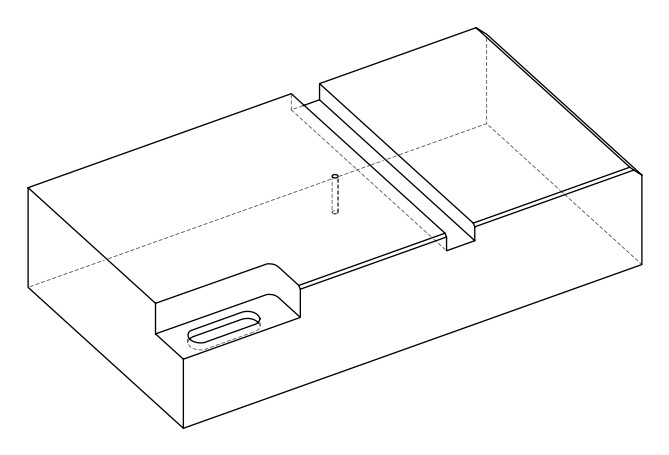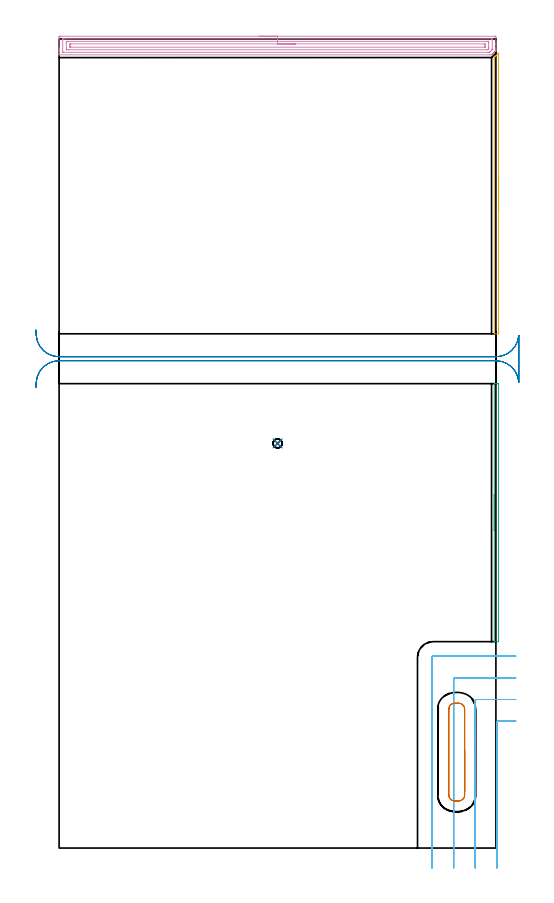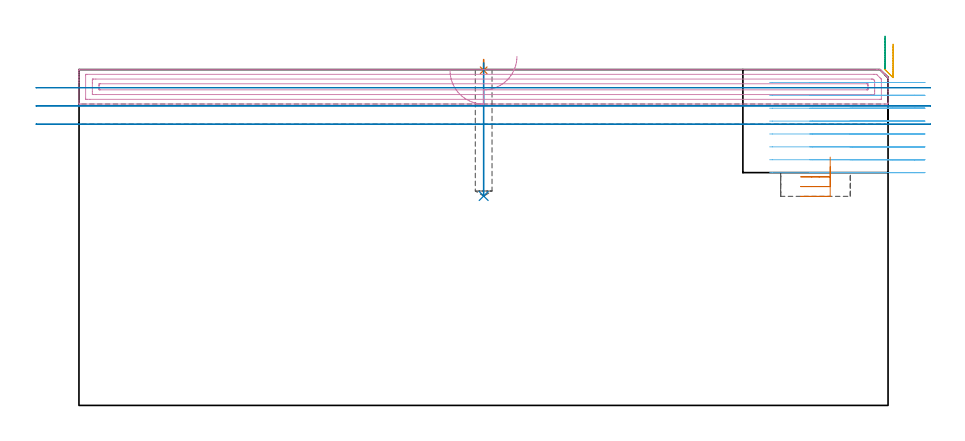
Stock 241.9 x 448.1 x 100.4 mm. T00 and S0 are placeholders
(PLAN: 8 operations, 5 tool changes, 24.5 min)
(1 SPOT_DRILL | STEP1POCKET | NXT0321_9005460120000 | 0.03 min | 0 mm3)
(2 DRILL_BLIND_HOLE_INTO_CENTER | STEP1POCKET | UGT0301_445 | 0.16 min | 704 mm3)
(3 AREA_MILL | FG_CHAMFER_SURFACE | UGT0205_001 | 1.3 min | 423 mm3)
(4 AREA_MILL_1 | FG_CHAMFER_SURFACE_1 | UGT0205_001 | 7.96 min | 12833 mm3)
(5 AREA_MILL_2 | FG_CHAMFER_SURFACE_2 | UGT0205_001 | 1.39 min | 445 mm3)
(6 MILL_CORNER_NOTCH_RECTANGULAR | CORNER_NOTCH_RECTANGULAR | UGT0201_008 | Follow Part, ap 4, ae 75% | 9.03 min | 152290 mm3)
(7 MILL_RECTANGULAR_POCKET | POCKET_RECTANGULAR_STRAIGHT | NXT0201_011 | Follow Part, ap 3, ae 75% | 1.01 min | 9251 mm3)
(8 MILL_RECTANGULAR_SLOT | SLOT_RECTANGULAR | UGT0201_109 | Follow Part, ap 6.35, ae 75% | 3.6 min | 108827 mm3)
(TOOL NXT0321_9005460120000 | NC Spot Drill, 142deg, 12mm, Carbide, Uncoated | D12 PA142 FL30 Z2)
(TOOL UGT0301_445 | Carbide Drill 5.0 mm | D5 PA118 FL52 Z2)
(TOOL UGT0205_001 | Chamfer Mill 20 x 3 x 45 deg. | D20 FL50 Z2)
(TOOL UGT0201_008 | End Mill 16 mm | D16 FL32 Z4)
(TOOL NXT0201_011 | ENDMILL 12mm [2P460-1200-NA 1630] | D12 FL38 Z6)
(TOOL UGT0201_109 | End Mill 25.4 mm | D25.4 FL25 Z2)
(OP 1 SPOT_DRILL)
G17 G21 G94 G90
T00 M6
G54
G17 G0 G90 X121. Y224.1 S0 M3
G43 Z110.4 H0
G94 G81 G98 Z100.185 F250. R103.4
G80
M5
M2
(OP 2 DRILL_BLIND_HOLE_INTO_CENTER)
G17 G21 G94 G90
T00 M6
G54
G17 G0 G90 X121. Y224.1 S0 M3
G43 Z110.4 H0
G94 G81 G98 Z62.6 F250. R102.4
G80
M5
M2
(OP 3 AREA_MILL)
G17 G21 G94 G90
T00 M6
G54
G17 G0 G90 X241. Y175.75 S1061 M3
G43 Z110.4 H0
G94 G1 Y175.788 Z109.528 F250.
Y175.902 Z108.663
Y176.091 Z107.812
Y176.353 Z106.98
Y176.687 Z106.174
Y177.09 Z105.4
Y177.558 Z104.664
Y178.09 Z103.972
Y178.679 Z103.329
Y179.322 Z102.74
Y180.014 Z102.208
Y180.75 Z101.74
Y181.524 Z101.337
Y182.33 Z101.003
Y183.162 Z100.741
Y184.013 Z100.552
Y184.878 Z100.438
Y185.75 Z100.4
Y257.056
X241.003 Y257.19 Z100.388
X241.104 Y257.198 Z100.288
X241.212 Y257.2 Z100.187
X241.891 Z99.508
X242.509 Z98.891
X243.073 Z98.323
X243.354 Z98.043
X243.391 Y257.197 Z98.005
X243.398 Y257.056 Z98.002
X243.4 Y256.889 Z98.
Y114.722
X243.397 Y114.444 Z98.003
X243.391 Y114.303 Z98.005
X243.354 Y114.3 Z98.043
X241.211 Z100.187
X241.104 Y114.302 Z100.288
X241.003 Y114.31 Z100.388
X241. Y114.444 Z100.4
Y185.75
Y186.622 Z100.438
Y187.486 Z100.552
Y188.338 Z100.741
Y189.17 Z101.003
Y189.976 Z101.337
Y190.75 Z101.74
Y191.486 Z102.208
Y192.178 Z102.74
Y192.821 Z103.329
Y193.41 Z103.972
Y193.941 Z104.664
Y194.41 Z105.4
Y194.813 Z106.174
Y195.147 Z106.98
Y195.409 Z107.812
Y195.598 Z108.664
Y195.712 Z109.528
Y195.75 Z110.4
M5
M2
(OP 4 AREA_MILL_1)
G17 G21 G94 G90
T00 M6
G54
G17 G0 G90 X110.95 Y449.6 S1061 M3
G43 Z110.4 H0
Z100.1
G94 G1 X110.988 Z99.228 F250.
X111.102 Z98.364
X111.291 Z97.512
X111.553 Z96.68
X111.887 Z95.874
X112.29 Z95.1
X112.758 Z94.364
X113.29 Z93.672
X113.879 Z93.029
X114.522 Z92.44
X115.214 Z91.909
X115.95 Z91.44
X116.724 Z91.037
X117.53 Z90.703
X118.362 Z90.441
X119.213 Z90.252
X120.078 Z90.138
X120.95 Z90.1
X241.307
X241.656 Y449.597 Z90.101
X241.89 Y449.593 Z90.104
X241.9 Y449.256 Z90.441
Y445.761 Z93.934
Y445.175 Z94.523
Y444.887 Z94.81
Y443.139 Z96.556
Y442.564 Z97.136
Y442.042 Z97.657
X241.899 Y441.824 Z97.869
X241.889 Y441.689 Z98.
X241.753 Y441.552 Z98.146
X241.594 Y441.392 Z98.303
X241.439 Y441.238 Z98.46
X241.307 Y441.106 Z98.591
X241.157 Y440.955 Z98.74
X241.01 Y440.809 Z98.888
X240.862 Y440.661 Z99.037
X240.72 Y440.518 Z99.178
X240.582 Y440.381 Z99.317
X240.416 Y440.215 Z99.483
X240.283 Y440.081 Z99.615
X240.154 Y439.953 Z99.745
X239.97 Y439.769 Z99.929
X239.846 Y439.644 Z100.052
X239.524 Y439.326 Z100.374
X239.5 Y439.307 Z100.393
X238.633 Y439.3 Z100.4
X0.147
X0.01 Y439.302 Z100.388
X0.002 Y439.412 Z100.28
X0. Y439.527 Z100.172
Y440.22 Z99.479
Y440.816 Z98.883
Y441.392 Z98.304
Y441.68 Z98.017
Y442.266 Z97.431
Y442.553 Z97.144
Y443.139 Z96.555
Y448.675 Z91.022
X0.004 Y449.256 Z90.441
X0.01 Y449.593 Z90.104
X0.244 Y449.597 Z90.101
X0.593 Y449.6 Z90.1
X120.95
Y448.186 Z91.514
X239.524 Y448.185 Z91.515
X239.726 Y448.184 Z91.516
X239.859 Y448.18 Z91.52
X239.886 Y448.179 Z91.521
X239.891 Y448.163 Z91.537
X239.895 Y448.141 Z91.559
X239.899 Y448.015 Z91.685
Y442.772 Z96.928
X239.892 Y442.266 Z97.434
X239.89 Y442.175 Z97.525
X239.845 Y442.107 Z97.593
X239.769 Y442.026 Z97.674
X239.524 Y441.775 Z97.925
X238.633 Y440.884 Z98.816
X238.504 Y440.762 Z98.938
X238.469 Y440.73 Z98.97
X238.426 Y440.72 Z98.98
X237.741 Y440.716 Z98.984
X237.54 Y440.715 Z98.985
X2.376
X2.174 Y440.716 Z98.984
X2.041 Y440.72 Z98.98
X2.014 Y440.721 Z98.979
X2.009 Y440.737 Z98.963
X2.005 Y440.759 Z98.941
X2.001 Y440.885 Z98.815
X2. Y447.876 Z91.824
X2.001 Y447.999 Z91.701
X2.005 Y448.097 Z91.603
X2.01 Y448.162 Z91.538
X2.016 Y448.179 Z91.521
X2.031 Y448.18 Z91.52
X2.376 Y448.184 Z91.516
X2.576 Y448.185 Z91.515
X3.267 Y448.186 Z91.514
X120.95
Y446.772 Z92.928
X236.85 Y446.771 Z92.929
X237.603 Y446.77 Z92.93
X237.741 Y446.768 Z92.932
X237.872 Y446.765 Z92.935
X237.89 Y446.634 Z93.066
X237.896 Y446.483 Z93.218
X237.9 Y445.761 Z93.939
Y445.605 Z94.095
Y443.857 Z95.843
X237.899 Y443.139 Z96.561
X237.898 Y442.986 Z96.714
X237.89 Y442.828 Z96.872
X237.873 Y442.585 Z97.115
X237.741 Y442.443 Z97.257
X237.651 Y442.354 Z97.346
X237.555 Y442.266 Z97.434
X237.404 Y442.135 Z97.565
X237.129 Y442.131 Z97.569
X236.989 Y442.129 Z97.571
X5.05
X4.297 Y442.13 Z97.57
X4.159 Y442.132 Z97.568
X4.028 Y442.135 Z97.565
X4.01 Y442.266 Z97.434
X4.004 Y442.417 Z97.283
X4. Y443.139 Z96.561
Y443.295 Z96.405
Y445.916 Z93.784
X4.001 Y446.634 Z93.066
X4.003 Y446.712 Z92.988
X4.006 Y446.75 Z92.95
X4.01 Y446.764 Z92.936
X4.024 Y446.766 Z92.934
X4.159 Y446.769 Z92.931
X4.911 Y446.771 Z92.929
X5.05 Y446.772
X120.95 Z92.928
Y445.357 Z94.343
X235.478
X235.78 Y445.356 Z94.344
X235.831 Y445.355 Z94.345
X235.877 Y445.351 Z94.349
X235.89 Y445.286 Z94.414
X235.9 Y444.944 Z94.756
Y444.887 Z94.813
Y444.07 Z95.63
Y444.013 Z95.687
X235.893 Y443.605 Z96.095
X235.89 Y443.559 Z96.141
X235.833 Y443.55 Z96.15
X235.706 Y443.545 Z96.155
X235.546 Y443.543 Z96.157
X6.422
X6.12 Y443.544 Z96.156
X6.069 Y443.545 Z96.155
X6.023 Y443.549 Z96.151
X6.01 Y443.614 Z96.086
X6. Y443.956 Z95.744
Y444.013 Z95.687
Y444.83 Z94.87
Y444.887 Z94.813
X6.007 Y445.295 Z94.405
X6.01 Y445.341 Z94.359
X6.067 Y445.35 Z94.35
X6.193 Y445.355 Z94.345
X6.354 Y445.357 Z94.343
X120.95
X121.822 Z94.381
X122.686 Z94.495
X123.538 Z94.683
X124.37 Z94.946
X125.176 Z95.28
X125.95 Z95.682
X126.686 Z96.151
X127.378 Z96.682
X128.021 Z97.272
X128.61 Z97.915
X129.141 Z98.607
X129.61 Z99.343
X130.013 Z100.117
X130.347 Z100.922
X130.609 Z101.755
X130.798 Z102.606
X130.912 Z103.471
X130.95 Z104.343
G0 Z110.4
M5
M2
(OP 5 AREA_MILL_2)
G17 G21 G94 G90
T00 M6
G54
G17 G0 G90 X243.4 Y372.5 S1061 M3
G43 Z110.4 H0
Z108.
G94 G1 Y372.462 Z107.128 F250.
Y372.348 Z106.264
Y372.159 Z105.412
Y371.897 Z104.58
Y371.563 Z103.774
Y371.16 Z103.
Y370.692 Z102.264
Y370.16 Z101.572
Y369.571 Z100.929
Y368.928 Z100.34
Y368.236 Z99.808
Y367.5 Z99.34
Y366.726 Z98.937
Y365.92 Z98.603
Y365.088 Z98.341
Y364.237 Z98.152
Y363.372 Z98.038
Y362.5 Z98.
Y285.224
X243.397 Y284.945 Z98.003
X243.391 Y284.803 Z98.005
X243.357 Y284.8 Z98.04
X241.214 Z100.185
X241.105 Y284.802 Z100.287
X241.003 Y284.81 Z100.388
X241. Y284.945 Z100.4
Y436.934
X241.007 Y437.801 Z100.393
X241.028 Y437.826 Z100.372
X241.327 Y438.129 Z100.068
X241.471 Y438.272 Z99.927
X241.617 Y438.419 Z99.78
X241.764 Y438.566 Z99.632
X241.916 Y438.717 Z99.481
X242.045 Y438.846 Z99.353
X242.2 Y439.003 Z99.195
X242.362 Y439.163 Z99.036
X242.472 Y439.273 Z98.926
X243.177 Y439.977 Z98.223
X243.393 Y440.182 Z98.005
X243.397 Y440.127 Z98.003
X243.4 Y439.956 Z98.
Y362.5
Y361.628 Z98.038
Y360.764 Z98.152
Y359.912 Z98.341
Y359.08 Z98.603
Y358.274 Z98.937
Y357.5 Z99.34
Y356.764 Z99.808
Y356.072 Z100.34
Y355.429 Z100.929
Y354.84 Z101.572
Y354.309 Z102.264
Y353.84 Z103.
Y353.437 Z103.774
Y353.103 Z104.58
Y352.841 Z105.412
Y352.652 Z106.264
Y352.538 Z107.128
Y352.5 Z108.
G0 Z110.4
M5
M2
(OP 6 MILL_CORNER_NOTCH_RECTANGULAR)
G17 G21 G94 G90
T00 M6
G54
G17 G0 G90 X252.9 Y70.3 S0 M3
G43 Z110.4 H0
Z96.55
G94 G1 X249.9 F250.
X243.295 F500.
G3 X242.5 Y69.505 R0.8
G1 Y-7.977
Y-10.977 F250.
G0 Z110.4
X252.9 Y82.3
Z96.55
G1 X249.9
X231.295 F500.
G3 X230.5 Y81.505 R0.8
G1 Y-8.
Y-11. F250.
G0 Z110.4
X252.9 Y94.3
Z96.55
G1 X249.9
X219.296 F500.
G3 X218.5 Y93.504 R0.8
G1 Y-8.
Y-11. F250.
G0 Z110.4
X252.9 Y106.3
Z96.55
G1 X249.9
X207.296 F500.
G3 X206.5 Y105.504 R0.8
G1 Y-8.
Y-11. F250.
G0 Z110.4
X252.9 Y70.3
Z92.7
G1 X249.9
X243.295 F500.
G3 X242.5 Y69.505 R0.8
G1 Y-7.977
Y-10.977 F250.
G0 Z110.4
X252.9 Y82.3
Z92.7
G1 X249.9
X231.295 F500.
G3 X230.5 Y81.505 R0.8
G1 Y-8.
Y-11. F250.
G0 Z110.4
X252.9 Y94.3
Z92.7
G1 X249.9
X219.295 F500.
G3 X218.5 Y93.505 R0.8
G1 Y-8.
Y-11. F250.
G0 Z110.4
X252.9 Y106.3
Z92.7
G1 X249.9
X207.296 F500.
G3 X206.5 Y105.504 R0.8
G1 Y-8.
Y-11. F250.
G0 Z110.4
X252.9 Y70.3
Z88.85
G1 X249.9
X243.295 F500.
G3 X242.5 Y69.505 R0.8
G1 Y-7.977
Y-10.977 F250.
G0 Z110.4
X252.9 Y82.3
Z88.85
G1 X249.9
X231.295 F500.
G3 X230.5 Y81.505 R0.8
G1 Y-8.
Y-11. F250.
G0 Z110.4
X252.9 Y94.3
Z88.85
G1 X249.9
X219.295 F500.
G3 X218.5 Y93.505 R0.8
G1 Y-8.
Y-11. F250.
G0 Z110.4
X252.9 Y106.3
Z88.85
G1 X249.9
X207.296 F500.
G3 X206.5 Y105.504 R0.8
G1 Y-8.
Y-11. F250.
G0 Z110.4
X252.9 Y70.3
Z85.
G1 X249.9
X243.295 F500.
G3 X242.5 Y69.505 R0.8
G1 Y-7.977
Y-10.977 F250.
G0 Z110.4
X252.9 Y82.3
Z85.
G1 X249.9
X231.295 F500.
G3 X230.5 Y81.505 R0.8
G1 Y-8.
Y-11. F250.
G0 Z110.4
X252.9 Y94.3
Z85.
G1 X249.9
X219.295 F500.
G3 X218.5 Y93.505 R0.8
G1 Y-8.
Y-11. F250.
G0 Z110.4
X252.9 Y106.3
Z85.
G1 X249.9
X207.296 F500.
G3 X206.5 Y105.504 R0.8
G1 Y-8.
Y-11. F250.
G0 Z110.4
X252.9 Y70.3
Z81.15
G1 X249.9
X243.295 F500.
G3 X242.5 Y69.505 R0.8
G1 Y-7.977
Y-10.977 F250.
G0 Z110.4
X252.9 Y82.3
Z81.15
G1 X249.9
X231.295 F500.
G3 X230.5 Y81.505 R0.8
G1 Y-8.
Y-11. F250.
G0 Z110.4
X252.9 Y94.3
Z81.15
G1 X249.9
X219.295 F500.
G3 X218.5 Y93.505 R0.8
G1 Y-8.
Y-11. F250.
G0 Z110.4
X252.9 Y106.3
Z81.15
G1 X249.9
X207.296 F500.
G3 X206.5 Y105.504 R0.8
G1 Y-8.
Y-11. F250.
G0 Z110.4
X252.9 Y70.3
Z77.3
G1 X249.9
X243.295 F500.
G3 X242.5 Y69.505 R0.8
G1 Y-7.977
Y-10.977 F250.
G0 Z110.4
X252.9 Y82.3
Z77.3
G1 X249.9
X231.295 F500.
G3 X230.5 Y81.505 R0.8
G1 Y-8.
Y-11. F250.
G0 Z110.4
X252.9 Y94.3
Z77.3
G1 X249.9
X219.295 F500.
G3 X218.5 Y93.505 R0.8
G1 Y-8.
Y-11. F250.
G0 Z110.4
X252.9 Y106.3
Z77.3
G1 X249.9
X207.296 F500.
G3 X206.5 Y105.504 R0.8
G1 Y-8.
Y-11. F250.
G0 Z110.4
X252.9 Y70.3
Z73.45
G1 X249.9
X243.295 F500.
G3 X242.5 Y69.505 R0.8
G1 Y-7.977
Y-10.977 F250.
G0 Z110.4
X252.9 Y82.3
Z73.45
G1 X249.9
X231.295 F500.
G3 X230.5 Y81.505 R0.8
G1 Y-8.
Y-11. F250.
G0 Z110.4
X252.9 Y94.3
Z73.45
G1 X249.9
X219.295 F500.
G3 X218.5 Y93.505 R0.8
G1 Y-8.
Y-11. F250.
G0 Z110.4
X252.9 Y106.3
Z73.45
G1 X249.9
X207.296 F500.
G3 X206.5 Y105.504 R0.8
G1 Y-8.
Y-11. F250.
G0 Z110.4
X252.9 Y70.3
Z69.6
G1 X249.9
X243.295 F500.
G3 X242.5 Y69.505 R0.8
G1 Y-7.977
Y-10.977 F250.
G0 Z110.4
X252.9 Y82.3
Z69.6
G1 X249.9
X231.295 F500.
G3 X230.5 Y81.505 R0.8
G1 Y-8.
Y-11. F250.
G0 Z110.4
X252.9 Y94.3
Z69.6
G1 X249.9
X219.295 F500.
G3 X218.5 Y93.505 R0.8
G1 Y-8.
Y-11. F250.
G0 Z110.4
X252.9 Y106.3
Z69.6
G1 X249.9
X207.296 F500.
G3 X206.5 Y105.504 R0.8
G1 Y-8.
Y-11. F250.
G0 Z110.4
M5
M2
(OP 7 MILL_RECTANGULAR_POCKET)
G17 G21 G94 G90
T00 M6
G54
G17 G0 G90 X224.6 Y31.074 S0 M3
G43 Z110.4 H1
Z74.246
G94 G1 Y53.15 Z68.331 F250.
Y76.9 F500.
G3 X221.3 Y80.2 R3.3
G1 X219.1
G3 X215.8 Y76.9 R3.3
G1 Y29.4
G3 X219.1 Y26.1 R3.3
G1 X221.3
G3 X224.6 Y29.4 R3.3
G1 Y53.15
Y54.15
G0 Y31.074 Z71.331
G1 Y53.15 Z65.415 F250.
Y76.9 F500.
G3 X221.3 Y80.2 R3.3
G1 X219.1
G3 X215.8 Y76.9 R3.3
G1 Y29.4
G3 X219.1 Y26.1 R3.3
G1 X221.3
G3 X224.6 Y29.4 R3.3
G1 Y53.15
Y54.15
G0 Y31.074 Z68.415
G1 Y53.15 Z62.5 F250.
Y76.9 F500.
G3 X221.3 Y80.2 R3.3
G1 X219.1
G3 X215.8 Y76.9 R3.3
G1 Y29.4
G3 X219.1 Y26.1 R3.3
G1 X221.3
G3 X224.6 Y29.4 R3.3
G1 Y53.15
Y54.15
G0 Z110.4
M5
M2
(OP 8 MILL_RECTANGULAR_SLOT)
G17 G21 G94 G90
T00 M6
G54
G17 G0 G90 X-12.876 Y255.079 S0 M3
G43 Z110.4 H0
Z94.967
G94 G1 X-12.67 Y258.072 F250.
G2 X0. Y269.9 R12.7 F500.
G1 X241.9
G2 X254.57 Y258.072 R12.7
G1 X254.6
Y283.928
X254.57
G2 X241.9 Y272.1 R12.7
G1 X0.
G2 X-12.67 Y283.928 R12.7
G1 X-12.876 Y286.921 F250.
G0 Y255.079 Z89.533
G1 X-12.67 Y258.072
G2 X0. Y269.9 R12.7 F500.
G1 X241.9
G2 X254.57 Y258.072 R12.7
G1 X254.6
Y283.928
X254.57
G2 X241.9 Y272.1 R12.7
G1 X0.
G2 X-12.67 Y283.928 R12.7
G1 X-12.876 Y286.921 F250.
G0 Y255.079 Z84.1
G1 X-12.67 Y258.072
G2 X0. Y269.9 R12.7 F500.
G1 X241.9
G2 X254.57 Y258.072 R12.7
G1 X254.6
Y283.928
X254.57
G2 X241.9 Y272.1 R12.7
G1 X0.
G2 X-12.67 Y283.928 R12.7
G1 X-12.876 Y286.921 F250.
G0 Z110.4
M5
M2
